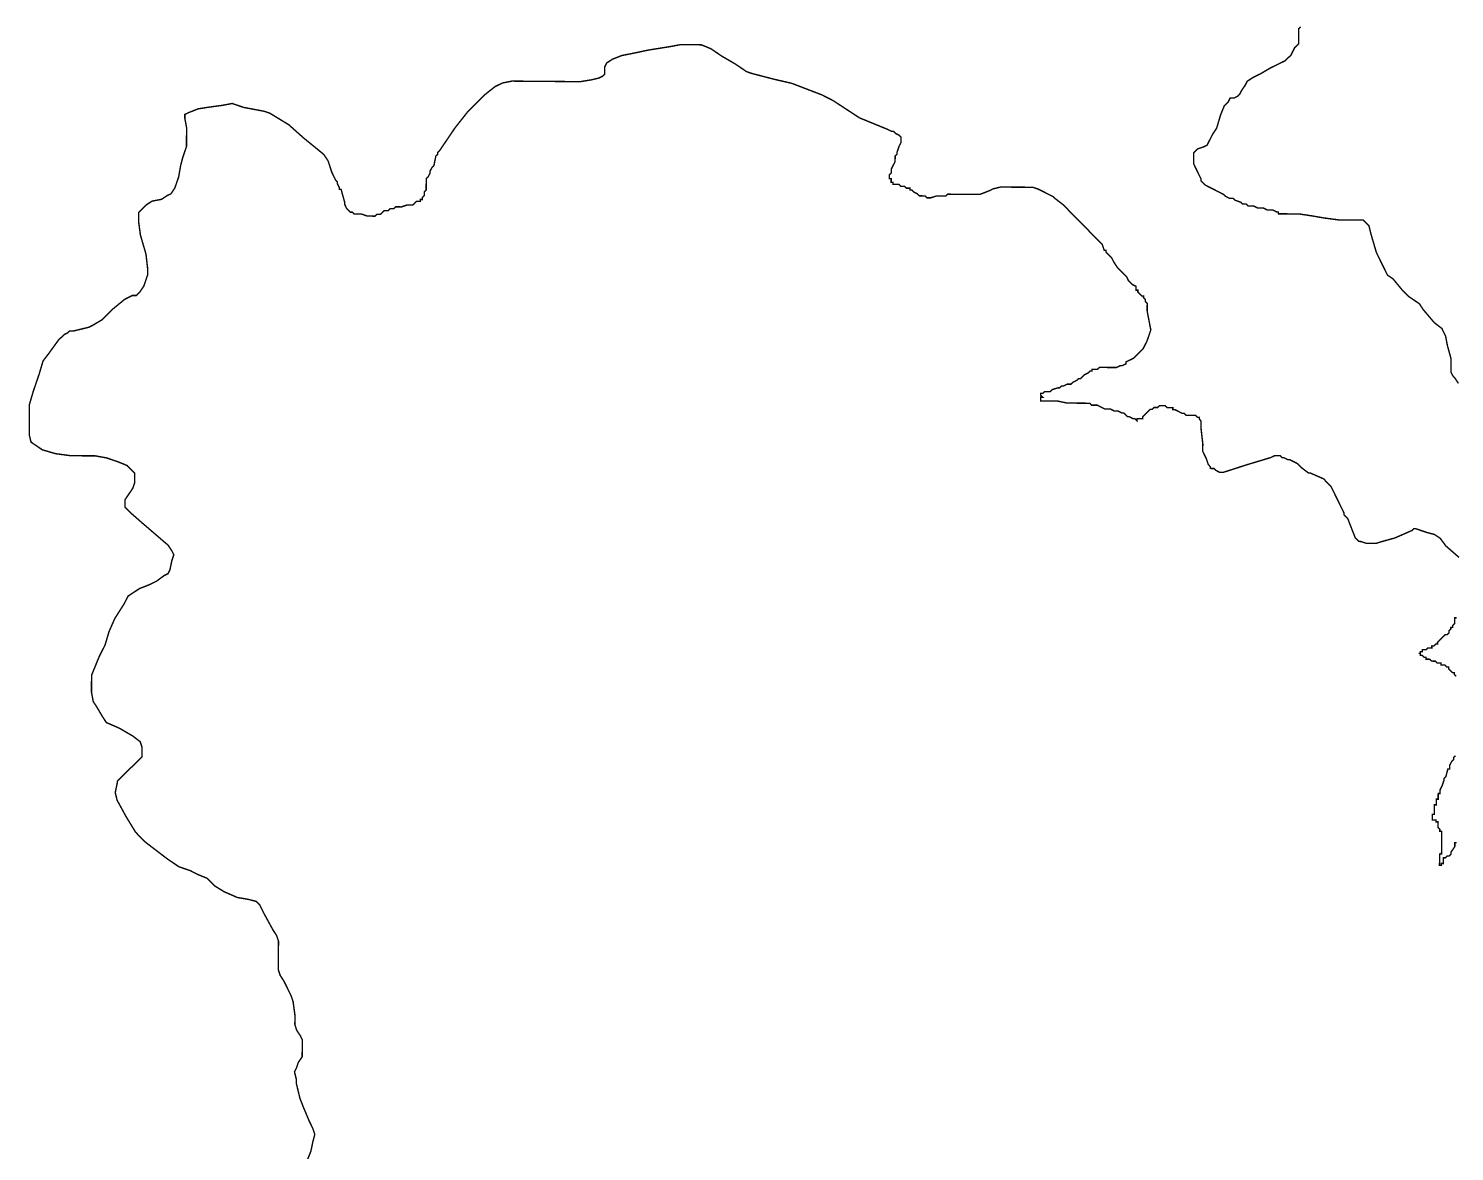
# Model space of a CAD drawing. Header units: metres. Extents: x 290190 to 339802, y 1811045 to 1991312.
# Drawn here: x 320524 to 323565, y 1834590 to 1836985 of the extents above; entities that cross this region are included whole.
import ezdxf

# ---------------------------------------------------------------- set-up
doc = ezdxf.new("R2010")
doc.units = ezdxf.units.M
doc.header["$MEASUREMENT"] = 0
doc.layers.add('HAZARDS LINE', color=1, linetype='Continuous')

msp = doc.modelspace()

# ---------------------------------------------------------------- linework, layer by layer
at = {"layer": 'HAZARDS LINE', "lineweight": 18}
for points in [[(323573.4, 1836227.9, 3.02, 3.02, 0), (323565.5, 1836240, 3.02, 3.02, 0), (323561.5, 1836244.1, 3.02, 3.02, 0), (323557.5, 1836252.2, 3.02, 3.02, 0), (323557.5, 1836256.2, 3.02, 3.02, 0), (323557.6, 1836268.3, 3.02, 3.02, 0), (323557.7, 1836280.4, 3.02, 3.02, 0), (323549.9, 1836308.7, 3.02, 3.02, 0), (323546, 1836328.9, 3.02, 3.02, 0), (323538.1, 1836345.1, 3.02, 3.02, 0), (323522.1, 1836357.3, 3.02, 3.02, 0), (323498.1, 1836385.7, 3.02, 3.02, 0), (323490.1, 1836397.9, 3.02, 3.02, 0), (323478.1, 1836406, 3.02, 3.02, 0), (323466.1, 1836414.2, 3.02, 3.02, 0), (323454.1, 1836426.4, 3.02, 3.02, 0), (323434.1, 1836450.7, 3.02, 3.02, 0), (323422.1, 1836458.9, 3.02, 3.02, 0), (323414.1, 1836475.1, 3.02, 3.02, 0), (323406.2, 1836491.2, 3.02, 3.02, 0), (323398.3, 1836507.4, 3.02, 3.02, 0), (323386.5, 1836547.8, 3.02, 3.02, 0), (323382.6, 1836564, 3.02, 3.02, 0), (323374.6, 1836572.1, 3.02, 3.02, 0), (323370.6, 1836576.2, 3.02, 3.02, 0), (323362.5, 1836576.2, 3.02, 3.02, 0), (323342.4, 1836576.4, 3.02, 3.02, 0), (323318.2, 1836576.6, 3.02, 3.02, 0), (323286, 1836580.9, 3.02, 3.02, 0), (323261.8, 1836585.1, 3.02, 3.02, 0), (323233.6, 1836589.4, 3.02, 3.02, 0), (323229.6, 1836589.4, 3.02, 3.02, 0), (323225.6, 1836589.4, 3.02, 3.02, 0), (323221.6, 1836589.5, 3.02, 3.02, 0), (323217.5, 1836589.5, 3.02, 3.02, 0), (323213.5, 1836589.5, 3.02, 3.02, 0), (323209.5, 1836589.5, 3.02, 3.02, 0), (323205.4, 1836589.6, 3.02, 3.02, 0), (323201.4, 1836589.6, 3.02, 3.02, 0), (323197.4, 1836589.6, 3.02, 3.02, 0), (323189.3, 1836589.7, 3.02, 3.02, 0), (323189.3, 1836593.7, 3.02, 3.02, 0), (323185.3, 1836593.8, 3.02, 3.02, 0), (323177.3, 1836597.9, 3.02, 3.02, 0), (323173.3, 1836597.9, 3.02, 3.02, 0), (323169.2, 1836597.9, 3.02, 3.02, 0), (323165.2, 1836598, 3.02, 3.02, 0), (323157.2, 1836602.1, 3.02, 3.02, 0), (323153.1, 1836602.1, 3.02, 3.02, 0), (323149.1, 1836602.1, 3.02, 3.02, 0), (323145.1, 1836602.2, 3.02, 3.02, 0), (323137, 1836606.2, 3.02, 3.02, 0), (323129, 1836606.3, 3.02, 3.02, 0), (323124.9, 1836606.3, 3.02, 3.02, 0), (323120.9, 1836610.4, 3.02, 3.02, 0), (323112.9, 1836610.5, 3.02, 3.02, 0), (323108.9, 1836614.5, 3.02, 3.02, 0), (323096.8, 1836618.7, 3.02, 3.02, 0), (323092.8, 1836622.7, 3.02, 3.02, 0), (323088.8, 1836622.8, 3.02, 3.02, 0), (323084.8, 1836622.8, 3.02, 3.02, 0), (323076.7, 1836626.9, 3.02, 3.02, 0), (323072.7, 1836630.9, 3.02, 3.02, 0), (323064.7, 1836635, 3.02, 3.02, 0), (323056.7, 1836639.1, 3.02, 3.02, 0), (323032.6, 1836651.4, 3.02, 3.02, 0), (323024.6, 1836659.5, 3.02, 3.02, 0), (323024.6, 1836663.6, 3.02, 3.02, 0), (323016.7, 1836679.8, 3.02, 3.02, 0), (323008.8, 1836696, 3.02, 3.02, 0), (323008.8, 1836708, 3.02, 3.02, 0), (323008.9, 1836716.1, 3.02, 3.02, 0), (323008.9, 1836720.1, 3.02, 3.02, 0), (323017.1, 1836728.1, 3.02, 3.02, 0), (323029.2, 1836732.1, 3.02, 3.02, 0), (323037.3, 1836736, 3.02, 3.02, 0), (323041.4, 1836744.1, 3.02, 3.02, 0), (323049.6, 1836760.1, 3.02, 3.02, 0), (323057.7, 1836772.2, 3.02, 3.02, 0), (323066, 1836800.3, 3.02, 3.02, 0), (323074.2, 1836820.4, 3.02, 3.02, 0), (323082.4, 1836828.4, 3.02, 3.02, 0), (323086.4, 1836836.4, 3.02, 3.02, 0), (323094.5, 1836836.4, 3.02, 3.02, 0), (323102.6, 1836840.4, 3.02, 3.02, 0), (323106.7, 1836844.4, 3.02, 3.02, 0), (323110.8, 1836852.4, 3.02, 3.02, 0), (323118.9, 1836864.4, 3.02, 3.02, 0), (323123, 1836872.4, 3.02, 3.02, 0), (323135.2, 1836880.4, 3.02, 3.02, 0), (323151.3, 1836888.3, 3.02, 3.02, 0), (323171.6, 1836900.3, 3.02, 3.02, 0), (323204, 1836916.2, 3.02, 3.02, 0), (323216.2, 1836928.2, 3.02, 3.02, 0), (323224.3, 1836944.2, 3.02, 3.02, 0), (323232.5, 1836952.2, 3.02, 3.02, 0), (323232.6, 1836964.3, 3.02, 3.02, 0), (323232.6, 1836972.4, 3.02, 3.02, 0), (323232.7, 1836984.5, 3.02, 3.02, 0), (323236.8, 1836988.5, 3.02, 3.02, 0)], [(321109.4, 1834549.9, 3.02, 3.02, 0), (321125.8, 1834590.1, 3.02, 3.02, 0), (321130, 1834610.2, 3.02, 3.02, 0), (321134.2, 1834626.3, 3.02, 3.02, 0), (321130.2, 1834638.5, 3.02, 3.02, 0), (321122.3, 1834654.7, 3.02, 3.02, 0), (321110.4, 1834683, 3.02, 3.02, 0), (321102.5, 1834703.2, 3.02, 3.02, 0), (321094.7, 1834735.5, 3.02, 3.02, 0), (321094.8, 1834743.6, 3.02, 3.02, 0), (321090.9, 1834759.7, 3.02, 3.02, 0), (321095, 1834767.8, 3.02, 3.02, 0), (321099.1, 1834779.8, 3.02, 3.02, 0), (321107.3, 1834791.8, 3.02, 3.02, 0), (321107.4, 1834808, 3.02, 3.02, 0), (321107.4, 1834816, 3.02, 3.02, 0), (321107.5, 1834828.1, 3.02, 3.02, 0), (321103.6, 1834836.2, 3.02, 3.02, 0), (321095.6, 1834848.4, 3.02, 3.02, 0), (321091.7, 1834860.5, 3.02, 3.02, 0), (321091.8, 1834880.7, 3.02, 3.02, 0), (321088, 1834908.9, 3.02, 3.02, 0), (321084.1, 1834921, 3.02, 3.02, 0), (321076.2, 1834937.2, 3.02, 3.02, 0), (321068.2, 1834953.4, 3.02, 3.02, 0), (321060.3, 1834965.6, 3.02, 3.02, 0), (321056.3, 1834977.7, 3.02, 3.02, 0), (321056.5, 1835005.9, 3.02, 3.02, 0), (321056.8, 1835038.2, 3.02, 3.02, 0), (321052.9, 1835050.3, 3.02, 3.02, 0), (321044.9, 1835062.5, 3.02, 3.02, 0), (321025, 1835098.9, 3.02, 3.02, 0), (321017.1, 1835115.1, 3.02, 3.02, 0), (321009.1, 1835123.2, 3.02, 3.02, 0), (320993, 1835127.4, 3.02, 3.02, 0), (320968.8, 1835131.6, 3.02, 3.02, 0), (320940.7, 1835143.9, 3.02, 3.02, 0), (320920.7, 1835156.2, 3.02, 3.02, 0), (320904.7, 1835172.4, 3.02, 3.02, 0), (320884.6, 1835180.6, 3.02, 3.02, 0), (320868.5, 1835188.8, 3.02, 3.02, 0), (320844.4, 1835197.1, 3.02, 3.02, 0), (320820.3, 1835213.4, 3.02, 3.02, 0), (320788.3, 1835237.8, 3.02, 3.02, 0), (320772.3, 1835250.1, 3.02, 3.02, 0), (320752.3, 1835270.4, 3.02, 3.02, 0), (320732.4, 1835302.8, 3.02, 3.02, 0), (320712.5, 1835339.2, 3.02, 3.02, 0), (320708.6, 1835355.4, 3.02, 3.02, 0), (320712.8, 1835375.5, 3.02, 3.02, 0), (320712.8, 1835379.5, 3.02, 3.02, 0), (320725, 1835391.5, 3.02, 3.02, 0), (320737.2, 1835403.5, 3.02, 3.02, 0), (320757.5, 1835423.5, 3.02, 3.02, 0), (320765.6, 1835431.5, 3.02, 3.02, 0), (320765.7, 1835439.6, 3.02, 3.02, 0), (320765.8, 1835451.7, 3.02, 3.02, 0), (320761.8, 1835463.8, 3.02, 3.02, 0), (320745.8, 1835476, 3.02, 3.02, 0), (320717.7, 1835492.4, 3.02, 3.02, 0), (320689.6, 1835504.7, 3.02, 3.02, 0), (320681.6, 1835516.9, 3.02, 3.02, 0), (320669.7, 1835537.1, 3.02, 3.02, 0), (320661.7, 1835549.3, 3.02, 3.02, 0), (320657.9, 1835569.5, 3.02, 3.02, 0), (320658, 1835589.6, 3.02, 3.02, 0), (320658.2, 1835605.7, 3.02, 3.02, 0), (320674.6, 1835645.9, 3.02, 3.02, 0), (320686.9, 1835670, 3.02, 3.02, 0), (320695.2, 1835698.2, 3.02, 3.02, 0), (320707.5, 1835726.3, 3.02, 3.02, 0), (320727.9, 1835758.4, 3.02, 3.02, 0), (320736.1, 1835774.5, 3.02, 3.02, 0), (320748.2, 1835782.4, 3.02, 3.02, 0), (320760.4, 1835790.4, 3.02, 3.02, 0), (320780.6, 1835798.3, 3.02, 3.02, 0), (320796.8, 1835806.2, 3.02, 3.02, 0), (320813, 1835818.2, 3.02, 3.02, 0), (320821.1, 1835822.2, 3.02, 3.02, 0), (320825.2, 1835830.2, 3.02, 3.02, 0), (320829.4, 1835850.3, 3.02, 3.02, 0), (320833.5, 1835862.4, 3.02, 3.02, 0), (320829.5, 1835870.5, 3.02, 3.02, 0), (320821.6, 1835882.6, 3.02, 3.02, 0), (320769.5, 1835927.4, 3.02, 3.02, 0), (320741.5, 1835951.8, 3.02, 3.02, 0), (320729.5, 1835964, 3.02, 3.02, 0), (320729.6, 1835972.1, 3.02, 3.02, 0), (320729.6, 1835980.1, 3.02, 3.02, 0), (320737.8, 1835992.2, 3.02, 3.02, 0), (320745.9, 1836004.2, 3.02, 3.02, 0), (320750.1, 1836016.2, 3.02, 3.02, 0), (320750.2, 1836028.3, 3.02, 3.02, 0), (320750.2, 1836036.4, 3.02, 3.02, 0), (320746.2, 1836040.5, 3.02, 3.02, 0), (320734.2, 1836052.7, 3.02, 3.02, 0), (320714.1, 1836060.9, 3.02, 3.02, 0), (320690, 1836069.1, 3.02, 3.02, 0), (320665.9, 1836073.4, 3.02, 3.02, 0), (320645.7, 1836073.5, 3.02, 3.02, 0), (320613.5, 1836073.8, 3.02, 3.02, 0), (320581.3, 1836078.1, 3.02, 3.02, 0), (320553.1, 1836086.3, 3.02, 3.02, 0), (320541.1, 1836094.5, 3.02, 3.02, 0), (320529, 1836102.7, 3.02, 3.02, 0), (320525.1, 1836118.8, 3.02, 3.02, 0), (320525.4, 1836147, 3.02, 3.02, 0), (320525.6, 1836183.3, 3.02, 3.02, 0), (320533.9, 1836211.5, 3.02, 3.02, 0), (320546.3, 1836247.7, 3.02, 3.02, 0), (320554.6, 1836275.8, 3.02, 3.02, 0), (320566.8, 1836291.8, 3.02, 3.02, 0), (320587.2, 1836319.9, 3.02, 3.02, 0), (320599.4, 1836331.9, 3.02, 3.02, 0), (320607.5, 1836335.9, 3.02, 3.02, 0), (320611.5, 1836339.9, 3.02, 3.02, 0), (320619.6, 1836339.8, 3.02, 3.02, 0), (320651.9, 1836347.6, 3.02, 3.02, 0), (320660, 1836351.6, 3.02, 3.02, 0), (320680.2, 1836363.5, 3.02, 3.02, 0), (320704.6, 1836387.5, 3.02, 3.02, 0), (320729, 1836407.5, 3.02, 3.02, 0), (320745.1, 1836415.4, 3.02, 3.02, 0), (320753.2, 1836415.4, 3.02, 3.02, 0), (320761.3, 1836423.4, 3.02, 3.02, 0), (320769.5, 1836435.4, 3.02, 3.02, 0), (320773.6, 1836447.4, 3.02, 3.02, 0), (320777.7, 1836459.5, 3.02, 3.02, 0), (320777.8, 1836471.6, 3.02, 3.02, 0), (320774.1, 1836503.9, 3.02, 3.02, 0), (320762.3, 1836544.3, 3.02, 3.02, 0), (320758.5, 1836572.5, 3.02, 3.02, 0), (320758.6, 1836584.6, 3.02, 3.02, 0), (320758.6, 1836592.7, 3.02, 3.02, 0), (320766.8, 1836600.7, 3.02, 3.02, 0), (320774.9, 1836608.7, 3.02, 3.02, 0), (320787, 1836616.7, 3.02, 3.02, 0), (320807.2, 1836620.5, 3.02, 3.02, 0), (320819.4, 1836628.5, 3.02, 3.02, 0), (320827.5, 1836632.5, 3.02, 3.02, 0), (320835.6, 1836644.5, 3.02, 3.02, 0), (320839.8, 1836656.6, 3.02, 3.02, 0), (320843.9, 1836668.6, 3.02, 3.02, 0), (320848.1, 1836692.8, 3.02, 3.02, 0), (320852.3, 1836708.9, 3.02, 3.02, 0), (320856.4, 1836721, 3.02, 3.02, 0), (320860.5, 1836733, 3.02, 3.02, 0), (320860.6, 1836749.1, 3.02, 3.02, 0), (320860.8, 1836773.3, 3.02, 3.02, 0), (320857, 1836793.5, 3.02, 3.02, 0), (320857, 1836801.6, 3.02, 3.02, 0), (320865.1, 1836805.5, 3.02, 3.02, 0), (320885.3, 1836813.5, 3.02, 3.02, 0), (320909.6, 1836817.3, 3.02, 3.02, 0), (320937.8, 1836821.1, 3.02, 3.02, 0), (320958, 1836825, 3.02, 3.02, 0), (320982.1, 1836816.7, 3.02, 3.02, 0), (321026.4, 1836808.3, 3.02, 3.02, 0), (321038.4, 1836804.2, 3.02, 3.02, 0), (321058.5, 1836791.9, 3.02, 3.02, 0), (321078.6, 1836779.7, 3.02, 3.02, 0), (321110.6, 1836751.2, 3.02, 3.02, 0), (321150.6, 1836718.6, 3.02, 3.02, 0), (321154.6, 1836714.6, 3.02, 3.02, 0), (321162.6, 1836702.4, 3.02, 3.02, 0), (321170.5, 1836678.2, 3.02, 3.02, 0), (321178.4, 1836662, 3.02, 3.02, 0), (321182.4, 1836657.9, 3.02, 3.02, 0), (321182.4, 1836653.9, 3.02, 3.02, 0), (321186.3, 1836645.8, 3.02, 3.02, 0), (321186.3, 1836641.8, 3.02, 3.02, 0), (321190.3, 1836641.7, 3.02, 3.02, 0), (321198.2, 1836613.4, 3.02, 3.02, 0), (321198.1, 1836609.4, 3.02, 3.02, 0), (321202.1, 1836601.3, 3.02, 3.02, 0), (321206.1, 1836597.2, 3.02, 3.02, 0), (321210.1, 1836593.2, 3.02, 3.02, 0), (321214.1, 1836593.2, 3.02, 3.02, 0), (321218.1, 1836589.1, 3.02, 3.02, 0), (321222.2, 1836589.1, 3.02, 3.02, 0), (321226.2, 1836589, 3.02, 3.02, 0), (321230.2, 1836589, 3.02, 3.02, 0), (321234.3, 1836589, 3.02, 3.02, 0), (321246.3, 1836584.8, 3.02, 3.02, 0), (321250.4, 1836584.8, 3.02, 3.02, 0), (321254.4, 1836584.8, 3.02, 3.02, 0), (321258.4, 1836584.7, 3.02, 3.02, 0), (321262.4, 1836584.7, 3.02, 3.02, 0), (321266.5, 1836588.7, 3.02, 3.02, 0), (321270.5, 1836588.7, 3.02, 3.02, 0), (321274.6, 1836588.6, 3.02, 3.02, 0), (321278.6, 1836592.6, 3.02, 3.02, 0), (321282.7, 1836596.6, 3.02, 3.02, 0), (321286.7, 1836596.6, 3.02, 3.02, 0), (321290.8, 1836596.6, 3.02, 3.02, 0), (321294.8, 1836600.6, 3.02, 3.02, 0), (321302.9, 1836600.5, 3.02, 3.02, 0), (321306.9, 1836604.5, 3.02, 3.02, 0), (321311, 1836604.5, 3.02, 3.02, 0), (321315, 1836604.5, 3.02, 3.02, 0), (321319, 1836604.4, 3.02, 3.02, 0), (321331.2, 1836608.4, 3.02, 3.02, 0), (321335.2, 1836608.3, 3.02, 3.02, 0), (321339.2, 1836608.3, 3.02, 3.02, 0), (321343.3, 1836608.3, 3.02, 3.02, 0), (321351.4, 1836616.3, 3.02, 3.02, 0), (321355.4, 1836616.2, 3.02, 3.02, 0), (321359.4, 1836616.2, 3.02, 3.02, 0), (321359.5, 1836620.2, 3.02, 3.02, 0), (321363.5, 1836620.2, 3.02, 3.02, 0), (321363.5, 1836624.2, 3.02, 3.02, 0), (321367.6, 1836628.2, 3.02, 3.02, 0), (321367.6, 1836632.3, 3.02, 3.02, 0), (321367.7, 1836636.3, 3.02, 3.02, 0), (321371.7, 1836640.3, 3.02, 3.02, 0), (321371.8, 1836644.3, 3.02, 3.02, 0), (321371.8, 1836648.4, 3.02, 3.02, 0), (321371.8, 1836652.4, 3.02, 3.02, 0), (321371.9, 1836656.4, 3.02, 3.02, 0), (321371.9, 1836664.5, 3.02, 3.02, 0), (321376, 1836668.5, 3.02, 3.02, 0), (321380.1, 1836676.5, 3.02, 3.02, 0), (321380.1, 1836680.5, 3.02, 3.02, 0), (321384.2, 1836688.6, 3.02, 3.02, 0), (321388.3, 1836692.6, 3.02, 3.02, 0), (321392.4, 1836712.7, 3.02, 3.02, 0), (321396.5, 1836716.7, 3.02, 3.02, 0), (321396.5, 1836720.7, 3.02, 3.02, 0), (321400.6, 1836724.7, 3.02, 3.02, 0), (321433.2, 1836772.9, 3.02, 3.02, 0), (321461.7, 1836808.9, 3.02, 3.02, 0), (321482, 1836828.9, 3.02, 3.02, 0), (321498.3, 1836844.9, 3.02, 3.02, 0), (321518.6, 1836860.9, 3.02, 3.02, 0), (321534.8, 1836868.8, 3.02, 3.02, 0), (321554.9, 1836872.7, 3.02, 3.02, 0), (321587.2, 1836872.4, 3.02, 3.02, 0), (321639.6, 1836872, 3.02, 3.02, 0), (321700.1, 1836871.5, 3.02, 3.02, 0), (321724.3, 1836875.4, 3.02, 3.02, 0), (321740.4, 1836879.3, 3.02, 3.02, 0), (321748.5, 1836883.3, 3.02, 3.02, 0), (321752.6, 1836887.3, 3.02, 3.02, 0), (321752.6, 1836895.3, 3.02, 3.02, 0), (321752.7, 1836903.4, 3.02, 3.02, 0), (321756.8, 1836911.4, 3.02, 3.02, 0), (321769, 1836919.4, 3.02, 3.02, 0), (321789.2, 1836927.3, 3.02, 3.02, 0), (321809.4, 1836931.2, 3.02, 3.02, 0), (321845.7, 1836938.9, 3.02, 3.02, 0), (321894.1, 1836946.6, 3.02, 3.02, 0), (321914.3, 1836950.5, 3.02, 3.02, 0), (321938.5, 1836950.3, 3.02, 3.02, 0), (321958.7, 1836950.1, 3.02, 3.02, 0), (321978.7, 1836941.9, 3.02, 3.02, 0), (322002.8, 1836925.6, 3.02, 3.02, 0), (322030.9, 1836909.3, 3.02, 3.02, 0), (322055, 1836892.9, 3.02, 3.02, 0), (322067, 1836888.8, 3.02, 3.02, 0), (322115.3, 1836876.3, 3.02, 3.02, 0), (322151.5, 1836868, 3.02, 3.02, 0), (322183.7, 1836855.6, 3.02, 3.02, 0), (322215.8, 1836843.3, 3.02, 3.02, 0), (322239.9, 1836831, 3.02, 3.02, 0), (322296, 1836794.3, 3.02, 3.02, 0), (322356.3, 1836769.6, 3.02, 3.02, 0), (322364.3, 1836765.5, 3.02, 3.02, 0), (322368.4, 1836765.5, 3.02, 3.02, 0), (322372.4, 1836761.4, 3.02, 3.02, 0), (322380.4, 1836757.3, 3.02, 3.02, 0), (322384.4, 1836753.3, 3.02, 3.02, 0), (322384.4, 1836749.2, 3.02, 3.02, 0), (322384.3, 1836745.2, 3.02, 3.02, 0), (322384.3, 1836741.2, 3.02, 3.02, 0), (322380.2, 1836733.1, 3.02, 3.02, 0), (322376.1, 1836721.1, 3.02, 3.02, 0), (322376, 1836717.1, 3.02, 3.02, 0), (322372, 1836713.1, 3.02, 3.02, 0), (322372, 1836709, 3.02, 3.02, 0), (322371.9, 1836701, 3.02, 3.02, 0), (322363.7, 1836684.9, 3.02, 3.02, 0), (322363.6, 1836676.8, 3.02, 3.02, 0), (322359.6, 1836672.8, 3.02, 3.02, 0), (322359.5, 1836668.8, 3.02, 3.02, 0), (322359.5, 1836664.8, 3.02, 3.02, 0), (322363.5, 1836664.7, 3.02, 3.02, 0), (322363.5, 1836656.7, 3.02, 3.02, 0), (322367.5, 1836656.6, 3.02, 3.02, 0), (322367.5, 1836652.6, 3.02, 3.02, 0), (322371.5, 1836652.6, 3.02, 3.02, 0), (322375.5, 1836652.6, 3.02, 3.02, 0), (322379.6, 1836652.5, 3.02, 3.02, 0), (322383.6, 1836648.5, 3.02, 3.02, 0), (322387.6, 1836648.4, 3.02, 3.02, 0), (322391.6, 1836648.4, 3.02, 3.02, 0), (322395.6, 1836644.3, 3.02, 3.02, 0), (322399.7, 1836644.3, 3.02, 3.02, 0), (322403.7, 1836644.3, 3.02, 3.02, 0), (322403.7, 1836640.2, 3.02, 3.02, 0), (322407.7, 1836640.2, 3.02, 3.02, 0), (322411.7, 1836636.1, 3.02, 3.02, 0), (322419.7, 1836632, 3.02, 3.02, 0), (322423.7, 1836628, 3.02, 3.02, 0), (322431.8, 1836627.9, 3.02, 3.02, 0), (322435.8, 1836627.9, 3.02, 3.02, 0), (322439.8, 1836623.8, 3.02, 3.02, 0), (322443.8, 1836623.8, 3.02, 3.02, 0), (322447.9, 1836623.8, 3.02, 3.02, 0), (322460, 1836627.7, 3.02, 3.02, 0), (322468.1, 1836627.6, 3.02, 3.02, 0), (322472.1, 1836627.6, 3.02, 3.02, 0), (322480.2, 1836627.5, 3.02, 3.02, 0), (322484.2, 1836631.5, 3.02, 3.02, 0), (322488.2, 1836631.5, 3.02, 3.02, 0), (322496.3, 1836631.4, 3.02, 3.02, 0), (322504.4, 1836631.4, 3.02, 3.02, 0), (322516.5, 1836631.3, 3.02, 3.02, 0), (322524.5, 1836631.2, 3.02, 3.02, 0), (322532.6, 1836631.2, 3.02, 3.02, 0), (322540.6, 1836631.1, 3.02, 3.02, 0), (322544.7, 1836631.1, 3.02, 3.02, 0), (322548.7, 1836631, 3.02, 3.02, 0), (322552.7, 1836631, 3.02, 3.02, 0), (322573, 1836638.9, 3.02, 3.02, 0), (322581, 1836642.9, 3.02, 3.02, 0), (322597.2, 1836646.8, 3.02, 3.02, 0), (322617.4, 1836646.6, 3.02, 3.02, 0), (322629.4, 1836646.5, 3.02, 3.02, 0), (322633.5, 1836646.5, 3.02, 3.02, 0), (322637.5, 1836646.5, 3.02, 3.02, 0), (322649.6, 1836646.4, 3.02, 3.02, 0), (322665.7, 1836646.2, 3.02, 3.02, 0), (322677.8, 1836642.1, 3.02, 3.02, 0), (322685.8, 1836638, 3.02, 3.02, 0), (322709.9, 1836625.7, 3.02, 3.02, 0), (322713.9, 1836621.7, 3.02, 3.02, 0), (322729.9, 1836609.4, 3.02, 3.02, 0), (322733.9, 1836605.4, 3.02, 3.02, 0), (322765.9, 1836572.9, 3.02, 3.02, 0), (322801.9, 1836536.3, 3.02, 3.02, 0), (322813.9, 1836524.1, 3.02, 3.02, 0), (322817.8, 1836512, 3.02, 3.02, 0), (322821.9, 1836512, 3.02, 3.02, 0), (322821.8, 1836507.9, 3.02, 3.02, 0), (322825.8, 1836503.9, 3.02, 3.02, 0), (322833.8, 1836495.7, 3.02, 3.02, 0), (322837.8, 1836487.7, 3.02, 3.02, 0), (322845.8, 1836475.5, 3.02, 3.02, 0), (322853.8, 1836467.4, 3.02, 3.02, 0), (322861.8, 1836459.2, 3.02, 3.02, 0), (322865.8, 1836455.2, 3.02, 3.02, 0), (322869.7, 1836447.1, 3.02, 3.02, 0), (322873.7, 1836443, 3.02, 3.02, 0), (322877.7, 1836439, 3.02, 3.02, 0), (322885.8, 1836434.9, 3.02, 3.02, 0), (322885.7, 1836430.8, 3.02, 3.02, 0), (322885.7, 1836426.8, 3.02, 3.02, 0), (322889.7, 1836426.8, 3.02, 3.02, 0), (322889.7, 1836422.7, 3.02, 3.02, 0), (322893.7, 1836418.7, 3.02, 3.02, 0), (322897.7, 1836414.6, 3.02, 3.02, 0), (322901.7, 1836414.6, 3.02, 3.02, 0), (322901.7, 1836410.5, 3.02, 3.02, 0), (322905.7, 1836406.5, 3.02, 3.02, 0), (322905.7, 1836402.5, 3.02, 3.02, 0), (322909.7, 1836398.4, 3.02, 3.02, 0), (322909.6, 1836394.4, 3.02, 3.02, 0), (322909.6, 1836390.3, 3.02, 3.02, 0), (322909.6, 1836386.3, 3.02, 3.02, 0), (322909.5, 1836382.3, 3.02, 3.02, 0), (322917.3, 1836341.9, 3.02, 3.02, 0), (322913.2, 1836329.8, 3.02, 3.02, 0), (322909, 1836317.8, 3.02, 3.02, 0), (322900.8, 1836301.7, 3.02, 3.02, 0), (322880.5, 1836281.7, 3.02, 3.02, 0), (322872.4, 1836277.7, 3.02, 3.02, 0), (322864.3, 1836273.8, 3.02, 3.02, 0), (322864.3, 1836269.7, 3.02, 3.02, 0), (322856.2, 1836265.8, 3.02, 3.02, 0), (322852.2, 1836265.8, 3.02, 3.02, 0), (322844.1, 1836261.8, 3.02, 3.02, 0), (322836, 1836261.9, 3.02, 3.02, 0), (322832, 1836261.9, 3.02, 3.02, 0), (322819.9, 1836262, 3.02, 3.02, 0), (322815.9, 1836262.1, 3.02, 3.02, 0), (322807.8, 1836262.1, 3.02, 3.02, 0), (322803.8, 1836258.1, 3.02, 3.02, 0), (322799.7, 1836258.1, 3.02, 3.02, 0), (322791.7, 1836258.2, 3.02, 3.02, 0), (322791.6, 1836254.2, 3.02, 3.02, 0), (322787.6, 1836254.2, 3.02, 3.02, 0), (322783.5, 1836250.2, 3.02, 3.02, 0), (322775.4, 1836246.2, 3.02, 3.02, 0), (322767.3, 1836238.2, 3.02, 3.02, 0), (322763.3, 1836238.3, 3.02, 3.02, 0), (322759.2, 1836234.3, 3.02, 3.02, 0), (322751.1, 1836230.3, 3.02, 3.02, 0), (322747.1, 1836226.3, 3.02, 3.02, 0), (322743, 1836226.3, 3.02, 3.02, 0), (322739, 1836226.4, 3.02, 3.02, 0), (322730.9, 1836222.4, 3.02, 3.02, 0), (322726.9, 1836222.4, 3.02, 3.02, 0), (322722.8, 1836218.4, 3.02, 3.02, 0), (322718.8, 1836218.5, 3.02, 3.02, 0), (322706.7, 1836214.5, 3.02, 3.02, 0), (322702.6, 1836210.5, 3.02, 3.02, 0), (322694.5, 1836210.6, 3.02, 3.02, 0), (322690.5, 1836210.6, 3.02, 3.02, 0), (322686.5, 1836206.6, 3.02, 3.02, 0), (322682.4, 1836206.7, 3.02, 3.02, 0), (322682.4, 1836202.6, 3.02, 3.02, 0), (322686.4, 1836198.6, 3.02, 3.02, 0), (322682.4, 1836198.6, 3.02, 3.02, 0), (322682.3, 1836194.6, 3.02, 3.02, 0), (322682.3, 1836190.5, 3.02, 3.02, 0), (322686.3, 1836190.5, 3.02, 3.02, 0), (322690.4, 1836190.5, 3.02, 3.02, 0), (322694.4, 1836190.4, 3.02, 3.02, 0), (322698.4, 1836190.4, 3.02, 3.02, 0), (322702.4, 1836190.4, 3.02, 3.02, 0), (322706.5, 1836190.3, 3.02, 3.02, 0), (322714.5, 1836190.3, 3.02, 3.02, 0), (322718.6, 1836190.2, 3.02, 3.02, 0), (322738.7, 1836186.1, 3.02, 3.02, 0), (322746.8, 1836186, 3.02, 3.02, 0), (322750.8, 1836186, 3.02, 3.02, 0), (322758.8, 1836185.9, 3.02, 3.02, 0), (322775, 1836185.8, 3.02, 3.02, 0), (322779, 1836185.7, 3.02, 3.02, 0), (322787.1, 1836185.7, 3.02, 3.02, 0), (322791.1, 1836181.6, 3.02, 3.02, 0), (322795.1, 1836181.6, 3.02, 3.02, 0), (322803.2, 1836181.5, 3.02, 3.02, 0), (322811.2, 1836177.4, 3.02, 3.02, 0), (322819.2, 1836173.3, 3.02, 3.02, 0), (322831.3, 1836173.2, 3.02, 3.02, 0), (322839.3, 1836169.1, 3.02, 3.02, 0), (322847.4, 1836169.1, 3.02, 3.02, 0), (322855.4, 1836165, 3.02, 3.02, 0), (322859.5, 1836164.9, 3.02, 3.02, 0), (322863.5, 1836160.9, 3.02, 3.02, 0), (322867.5, 1836156.8, 3.02, 3.02, 0), (322871.5, 1836156.8, 3.02, 3.02, 0), (322879.5, 1836152.7, 3.02, 3.02, 0), (322883.5, 1836152.7, 3.02, 3.02, 0), (322887.5, 1836148.6, 3.02, 3.02, 0), (322887.6, 1836152.6, 3.02, 3.02, 0), (322891.6, 1836152.6, 3.02, 3.02, 0), (322895.6, 1836152.6, 3.02, 3.02, 0), (322899.7, 1836152.5, 3.02, 3.02, 0), (322899.7, 1836156.6, 3.02, 3.02, 0), (322907.8, 1836164.6, 3.02, 3.02, 0), (322911.9, 1836168.6, 3.02, 3.02, 0), (322916, 1836172.6, 3.02, 3.02, 0), (322920, 1836172.5, 3.02, 3.02, 0), (322924, 1836176.5, 3.02, 3.02, 0), (322928.1, 1836176.5, 3.02, 3.02, 0), (322932.1, 1836176.5, 3.02, 3.02, 0), (322936.2, 1836180.5, 3.02, 3.02, 0), (322940.2, 1836180.4, 3.02, 3.02, 0), (322944.2, 1836180.4, 3.02, 3.02, 0), (322948.3, 1836180.4, 3.02, 3.02, 0), (322952.3, 1836176.3, 3.02, 3.02, 0), (322956.3, 1836176.3, 3.02, 3.02, 0), (322960.3, 1836176.2, 3.02, 3.02, 0), (322964.4, 1836176.2, 3.02, 3.02, 0), (322964.3, 1836172.2, 3.02, 3.02, 0), (322968.3, 1836172.2, 3.02, 3.02, 0), (322976.4, 1836168.1, 3.02, 3.02, 0), (322984.4, 1836164, 3.02, 3.02, 0), (322988.4, 1836163.9, 3.02, 3.02, 0), (322992.4, 1836159.9, 3.02, 3.02, 0), (323000.5, 1836159.8, 3.02, 3.02, 0), (323008.6, 1836159.7, 3.02, 3.02, 0), (323012.6, 1836159.7, 3.02, 3.02, 0), (323016.6, 1836155.6, 3.02, 3.02, 0), (323020.6, 1836155.6, 3.02, 3.02, 0), (323020.6, 1836151.6, 3.02, 3.02, 0), (323024.6, 1836147.5, 3.02, 3.02, 0), (323024.6, 1836143.5, 3.02, 3.02, 0), (323024.5, 1836139.5, 3.02, 3.02, 0), (323024.5, 1836135.4, 3.02, 3.02, 0), (323024.5, 1836131.4, 3.02, 3.02, 0), (323028.2, 1836099.1, 3.02, 3.02, 0), (323028.1, 1836083, 3.02, 3.02, 0), (323036, 1836066.8, 3.02, 3.02, 0), (323040, 1836054.7, 3.02, 3.02, 0), (323044, 1836050.6, 3.02, 3.02, 0), (323044, 1836046.6, 3.02, 3.02, 0), (323048, 1836046.5, 3.02, 3.02, 0), (323052, 1836046.5, 3.02, 3.02, 0), (323056, 1836042.5, 3.02, 3.02, 0), (323064, 1836038.4, 3.02, 3.02, 0), (323068.1, 1836038.3, 3.02, 3.02, 0), (323072.1, 1836038.3, 3.02, 3.02, 0), (323120.6, 1836054, 3.02, 3.02, 0), (323173.1, 1836069.8, 3.02, 3.02, 0), (323181.2, 1836073.7, 3.02, 3.02, 0), (323185.2, 1836073.7, 3.02, 3.02, 0), (323189.3, 1836073.7, 3.02, 3.02, 0), (323193.3, 1836073.6, 3.02, 3.02, 0), (323197.3, 1836069.6, 3.02, 3.02, 0), (323201.3, 1836069.5, 3.02, 3.02, 0), (323209.4, 1836065.4, 3.02, 3.02, 0), (323213.4, 1836065.4, 3.02, 3.02, 0), (323221.4, 1836061.3, 3.02, 3.02, 0), (323229.5, 1836057.2, 3.02, 3.02, 0), (323233.5, 1836053.2, 3.02, 3.02, 0), (323237.5, 1836049.1, 3.02, 3.02, 0), (323253.5, 1836036.9, 3.02, 3.02, 0), (323257.5, 1836036.8, 3.02, 3.02, 0), (323285.6, 1836024.5, 3.02, 3.02, 0), (323293.6, 1836016.4, 3.02, 3.02, 0), (323301.6, 1836008.3, 3.02, 3.02, 0), (323325.4, 1835959.7, 3.02, 3.02, 0), (323329.4, 1835951.6, 3.02, 3.02, 0), (323329.4, 1835947.6, 3.02, 3.02, 0), (323333.4, 1835943.5, 3.02, 3.02, 0), (323337.4, 1835939.4, 3.02, 3.02, 0), (323353.2, 1835899, 3.02, 3.02, 0), (323361.2, 1835890.9, 3.02, 3.02, 0), (323365.2, 1835890.8, 3.02, 3.02, 0), (323377.3, 1835886.7, 3.02, 3.02, 0), (323397.4, 1835886.6, 3.02, 3.02, 0), (323409.5, 1835890.5, 3.02, 3.02, 0), (323437.8, 1835898.3, 3.02, 3.02, 0), (323474.2, 1835914.2, 3.02, 3.02, 0), (323478.3, 1835918.2, 3.02, 3.02, 0), (323482.3, 1835918.1, 3.02, 3.02, 0), (323506.4, 1835909.9, 3.02, 3.02, 0), (323522.5, 1835905.7, 3.02, 3.02, 0), (323534.6, 1835897.6, 3.02, 3.02, 0), (323546.5, 1835881.4, 3.02, 3.02, 0), (323574.6, 1835856.9, 3.02, 3.02, 0)], [(323569.5, 1835728, 3.02, 3.02, 0), (323565.5, 1835728, 3.02, 3.02, 0), (323565.4, 1835724, 3.02, 3.02, 0), (323565.4, 1835719.9, 3.02, 3.02, 0), (323565.4, 1835715.9, 3.02, 3.02, 0), (323561.3, 1835711.9, 3.02, 3.02, 0), (323561.3, 1835707.9, 3.02, 3.02, 0), (323557.3, 1835707.9, 3.02, 3.02, 0), (323557.2, 1835703.9, 3.02, 3.02, 0), (323553.2, 1835699.9, 3.02, 3.02, 0), (323553.1, 1835695.9, 3.02, 3.02, 0), (323549.1, 1835691.9, 3.02, 3.02, 0), (323545, 1835691.9, 3.02, 3.02, 0), (323541, 1835687.9, 3.02, 3.02, 0), (323536.9, 1835683.9, 3.02, 3.02, 0), (323532.8, 1835679.9, 3.02, 3.02, 0), (323528.8, 1835675.9, 3.02, 3.02, 0), (323528.8, 1835671.9, 3.02, 3.02, 0), (323524.7, 1835671.9, 3.02, 3.02, 0), (323520.7, 1835667.9, 3.02, 3.02, 0), (323516.6, 1835667.9, 3.02, 3.02, 0), (323516.6, 1835663.9, 3.02, 3.02, 0), (323512.6, 1835663.9, 3.02, 3.02, 0), (323508.5, 1835663.9, 3.02, 3.02, 0), (323504.5, 1835659.9, 3.02, 3.02, 0), (323500.4, 1835660, 3.02, 3.02, 0), (323496.4, 1835660, 3.02, 3.02, 0), (323496.4, 1835656, 3.02, 3.02, 0), (323492.4, 1835656, 3.02, 3.02, 0), (323492.3, 1835652, 3.02, 3.02, 0), (323488.3, 1835652, 3.02, 3.02, 0), (323492.3, 1835652, 3.02, 3.02, 0), (323492.3, 1835647.9, 3.02, 3.02, 0), (323496.3, 1835647.9, 3.02, 3.02, 0), (323500.3, 1835643.9, 3.02, 3.02, 0), (323504.3, 1835643.8, 3.02, 3.02, 0), (323504.3, 1835639.8, 3.02, 3.02, 0), (323508.3, 1835639.8, 3.02, 3.02, 0), (323512.4, 1835639.7, 3.02, 3.02, 0), (323516.4, 1835635.7, 3.02, 3.02, 0), (323520.4, 1835635.6, 3.02, 3.02, 0), (323524.4, 1835635.6, 3.02, 3.02, 0), (323528.4, 1835631.5, 3.02, 3.02, 0), (323532.5, 1835631.5, 3.02, 3.02, 0), (323536.5, 1835631.5, 3.02, 3.02, 0), (323536.5, 1835627.4, 3.02, 3.02, 0), (323540.5, 1835627.4, 3.02, 3.02, 0), (323544.5, 1835627.4, 3.02, 3.02, 0), (323548.5, 1835623.3, 3.02, 3.02, 0), (323552.6, 1835623.3, 3.02, 3.02, 0), (323552.5, 1835619.3, 3.02, 3.02, 0), (323556.5, 1835615.2, 3.02, 3.02, 0), (323560.5, 1835611.1, 3.02, 3.02, 0), (323564.6, 1835611.1, 3.02, 3.02, 0), (323564.5, 1835607.1, 3.02, 3.02, 0), (323568.5, 1835603, 3.02, 3.02, 0)], [(323567.2, 1835433.7, 3.02, 3.02, 0), (323563.1, 1835429.7, 3.02, 3.02, 0), (323563.1, 1835425.7, 3.02, 3.02, 0), (323559, 1835421.7, 3.02, 3.02, 0), (323554.9, 1835413.6, 3.02, 3.02, 0), (323554.9, 1835405.6, 3.02, 3.02, 0), (323550.8, 1835405.6, 3.02, 3.02, 0), (323546.7, 1835389.5, 3.02, 3.02, 0), (323542.6, 1835385.5, 3.02, 3.02, 0), (323542.6, 1835381.5, 3.02, 3.02, 0), (323538.5, 1835369.4, 3.02, 3.02, 0), (323534.4, 1835361.4, 3.02, 3.02, 0), (323534.3, 1835357.3, 3.02, 3.02, 0), (323534.3, 1835353.3, 3.02, 3.02, 0), (323530.3, 1835353.3, 3.02, 3.02, 0), (323530.2, 1835349.3, 3.02, 3.02, 0), (323530.2, 1835345.3, 3.02, 3.02, 0), (323530.2, 1835341.2, 3.02, 3.02, 0), (323526.2, 1835341.3, 3.02, 3.02, 0), (323526.1, 1835337.2, 3.02, 3.02, 0), (323526.1, 1835333.2, 3.02, 3.02, 0), (323526.1, 1835329.2, 3.02, 3.02, 0), (323522, 1835329.2, 3.02, 3.02, 0), (323522, 1835325.2, 3.02, 3.02, 0), (323521.9, 1835317.1, 3.02, 3.02, 0), (323521.9, 1835313.1, 3.02, 3.02, 0), (323521.9, 1835309.1, 3.02, 3.02, 0), (323517.8, 1835309.1, 3.02, 3.02, 0), (323517.8, 1835305.1, 3.02, 3.02, 0), (323517.8, 1835301, 3.02, 3.02, 0), (323517.7, 1835297, 3.02, 3.02, 0), (323521.8, 1835297, 3.02, 3.02, 0), (323525.8, 1835296.9, 3.02, 3.02, 0), (323525.8, 1835292.9, 3.02, 3.02, 0), (323529.8, 1835292.9, 3.02, 3.02, 0), (323529.8, 1835288.8, 3.02, 3.02, 0), (323529.7, 1835284.8, 3.02, 3.02, 0), (323529.7, 1835280.8, 3.02, 3.02, 0), (323533.7, 1835276.7, 3.02, 3.02, 0), (323533.7, 1835272.7, 3.02, 3.02, 0), (323537.7, 1835272.6, 3.02, 3.02, 0), (323537.7, 1835268.6, 3.02, 3.02, 0), (323537.6, 1835264.6, 3.02, 3.02, 0), (323537.6, 1835260.6, 3.02, 3.02, 0), (323537.5, 1835252.5, 3.02, 3.02, 0), (323537.5, 1835248.5, 3.02, 3.02, 0), (323537.5, 1835244.4, 3.02, 3.02, 0), (323537.4, 1835236.4, 3.02, 3.02, 0), (323537.4, 1835232.3, 3.02, 3.02, 0), (323537.4, 1835228.3, 3.02, 3.02, 0), (323537.3, 1835224.3, 3.02, 3.02, 0), (323533.3, 1835224.3, 3.02, 3.02, 0), (323533.3, 1835220.3, 3.02, 3.02, 0), (323533.2, 1835216.2, 3.02, 3.02, 0), (323533.2, 1835212.2, 3.02, 3.02, 0), (323533.2, 1835208.2, 3.02, 3.02, 0), (323533.1, 1835204.1, 3.02, 3.02, 0), (323533.1, 1835200.1, 3.02, 3.02, 0), (323537.1, 1835200.1, 3.02, 3.02, 0), (323537.2, 1835204.1, 3.02, 3.02, 0), (323541.2, 1835204.1, 3.02, 3.02, 0), (323541.3, 1835212.1, 3.02, 3.02, 0), (323541.3, 1835216.2, 3.02, 3.02, 0), (323545.3, 1835216.1, 3.02, 3.02, 0), (323549.4, 1835220.1, 3.02, 3.02, 0), (323553.4, 1835220.1, 3.02, 3.02, 0), (323557.5, 1835224.1, 3.02, 3.02, 0), (323557.5, 1835228.1, 3.02, 3.02, 0), (323565.7, 1835240.2, 3.02, 3.02, 0), (323565.7, 1835244.2, 3.02, 3.02, 0), (323565.7, 1835248.2, 3.02, 3.02, 0), (323569.8, 1835248.2, 3.02, 3.02, 0)]]:
    msp.add_lwpolyline(points, format="xyseb", dxfattribs=at)

doc.saveas('drawing.dxf')
